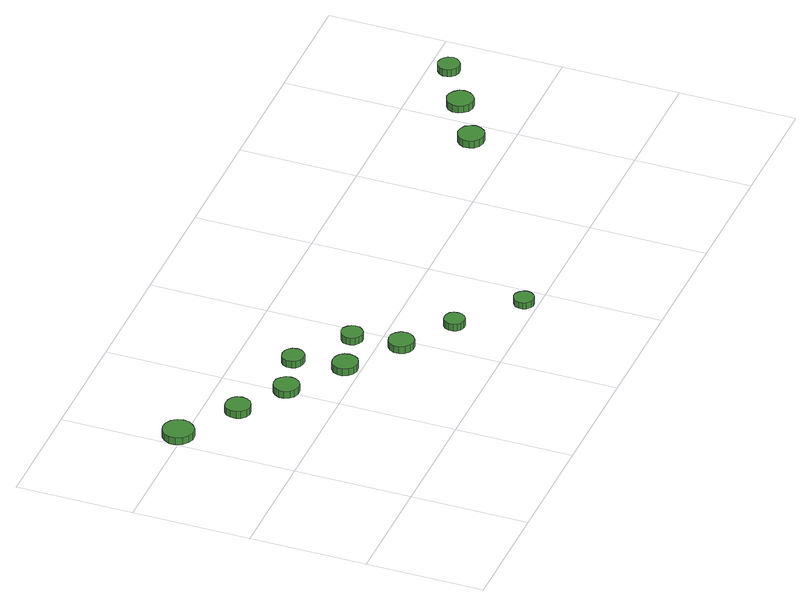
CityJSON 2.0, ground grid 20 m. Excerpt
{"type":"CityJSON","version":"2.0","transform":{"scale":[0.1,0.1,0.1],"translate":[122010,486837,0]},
"CityObjects":{
"tree1":{"type":"SolitaryVegetationObject","attributes":{"function":"something"},"geometry":[{"type":"MultiSurface","lod":"1","boundaries":[[[0,1,2,3,4,5,6,7,8,9,10,11,12,13,14]],[[15,16,17,18,19,20,21,22,23,24,25,26,27,28,29]],[[0,29,28,1]],[[1,28,27,2]],[[2,27,26,3]],[[3,26,25,4]],[[4,25,24,5]],[[5,24,23,6]],[[6,23,22,7]],[[7,22,21,8]],[[8,21,20,9]],[[9,20,19,10]],[[10,19,18,11]],[[11,18,17,12]],[[12,17,16,13]],[[13,16,15,14]],[[14,15,29,0]]]}]},
"tree2":{"type":"SolitaryVegetationObject","attributes":{"function":"something"},"geometry":[{"type":"MultiSurface","lod":"1","boundaries":[[[30,31,32,33,34,35,36,37,38,39,40,41,42,43,44]],[[45,46,47,48,49,50,51,52,53,54,55,56,57,58,59]],[[30,59,58,31]],[[31,58,57,32]],[[32,57,56,33]],[[33,56,55,34]],[[34,55,54,35]],[[35,54,53,36]],[[36,53,52,37]],[[37,52,51,38]],[[38,51,50,39]],[[39,50,49,40]],[[40,49,48,41]],[[41,48,47,42]],[[42,47,46,43]],[[43,46,45,44]],[[44,45,59,30]]]}]},
"tree3":{"type":"SolitaryVegetationObject","attributes":{"function":"something"},"geometry":[{"type":"MultiSurface","lod":"1","boundaries":[[[60,61,62,63,64,65,66,67,68,69,70,71,72,73,74]],[[75,76,77,78,79,80,81,82,83,84,85,86,87,88,89]],[[60,89,88,61]],[[61,88,87,62]],[[62,87,86,63]],[[63,86,85,64]],[[64,85,84,65]],[[65,84,83,66]],[[66,83,82,67]],[[67,82,81,68]],[[68,81,80,69]],[[69,80,79,70]],[[70,79,78,71]],[[71,78,77,72]],[[72,77,76,73]],[[73,76,75,74]],[[74,75,89,60]]]}]},
"tree4":{"type":"SolitaryVegetationObject","attributes":{"function":"something"},"geometry":[{"type":"MultiSurface","lod":"1","boundaries":[[[90,91,92,93,94,95,96,97,98,99,100,101,102,103,104]],[[105,106,107,108,109,110,111,112,113,114,115,116,117,118,119]],[[90,119,118,91]],[[91,118,117,92]],[[92,117,116,93]],[[93,116,115,94]],[[94,115,114,95]],[[95,114,113,96]],[[96,113,112,97]],[[97,112,111,98]],[[98,111,110,99]],[[99,110,109,100]],[[100,109,108,101]],[[101,108,107,102]],[[102,107,106,103]],[[103,106,105,104]],[[104,105,119,90]]]}]},
"tree5":{"type":"SolitaryVegetationObject","attributes":{"function":"something"},"geometry":[{"type":"MultiSurface","lod":"1","boundaries":[[[120,121,122,123,124,125,126,127,128,129,130,131,132,133,134]],[[135,136,137,138,139,140,141,142,143,144,145,146,147,148,149]],[[120,149,148,121]],[[121,148,147,122]],[[122,147,146,123]],[[123,146,145,124]],[[124,145,144,125]],[[125,144,143,126]],[[126,143,142,127]],[[127,142,141,128]],[[128,141,140,129]],[[129,140,139,130]],[[130,139,138,131]],[[131,138,137,132]],[[132,137,136,133]],[[133,136,135,134]],[[134,135,149,120]]]}]},
"tree6":{"type":"SolitaryVegetationObject","attributes":{"function":"something"},"geometry":[{"type":"MultiSurface","lod":"1","boundaries":[[[150,151,152,153,154,155,156,157,158,159,160,161,162,163,164]],[[165,166,167,168,169,170,171,172,173,174,175,176,177,178,179]],[[150,179,178,151]],[[151,178,177,152]],[[152,177,176,153]],[[153,176,175,154]],[[154,175,174,155]],[[155,174,173,156]],[[156,173,172,157]],[[157,172,171,158]],[[158,171,170,159]],[[159,170,169,160]],[[160,169,168,161]],[[161,168,167,162]],[[162,167,166,163]],[[163,166,165,164]],[[164,165,179,150]]]}]},
"tree7":{"type":"SolitaryVegetationObject","attributes":{"function":"something"},"geometry":[{"type":"MultiSurface","lod":"1","boundaries":[[[180,181,182,183,184,185,186,187,188,189,190,191,192,193,194]],[[195,196,197,198,199,200,201,202,203,204,205,206,207,208,209]],[[180,209,208,181]],[[181,208,207,182]],[[182,207,206,183]],[[183,206,205,184]],[[184,205,204,185]],[[185,204,203,186]],[[186,203,202,187]],[[187,202,201,188]],[[188,201,200,189]],[[189,200,199,190]],[[190,199,198,191]],[[191,198,197,192]],[[192,197,196,193]],[[193,196,195,194]],[[194,195,209,180]]]}]},
"tree8":{"type":"SolitaryVegetationObject","attributes":{"function":"something"},"geometry":[{"type":"MultiSurface","lod":"1","boundaries":[[[210,211,212,213,214,215,216,217,218,219,220,221,222,223,224]],[[225,226,227,228,229,230,231,232,233,234,235,236,237,238,239]],[[210,239,238,211]],[[211,238,237,212]],[[212,237,236,213]],[[213,236,235,214]],[[214,235,234,215]],[[215,234,233,216]],[[216,233,232,217]],[[217,232,231,218]],[[218,231,230,219]],[[219,230,229,220]],[[220,229,228,221]],[[221,228,227,222]],[[222,227,226,223]],[[223,226,225,224]],[[224,225,239,210]]]}]},
"tree9":{"type":"SolitaryVegetationObject","attributes":{"function":"something"},"geometry":[{"type":"MultiSurface","lod":"1","boundaries":[[[240,241,242,243,244,245,246,247,248,249,250,251,252,253,254]],[[255,256,257,258,259,260,261,262,263,264,265,266,267,268,269]],[[240,269,268,241]],[[241,268,267,242]],[[242,267,266,243]],[[243,266,265,244]],[[244,265,264,245]],[[245,264,263,246]],[[246,263,262,247]],[[247,262,261,248]],[[248,261,260,249]],[[249,260,259,250]],[[250,259,258,251]],[[251,258,257,252]],[[252,257,256,253]],[[253,256,255,254]],[[254,255,269,240]]]}]},
"tree10":{"type":"SolitaryVegetationObject","attributes":{"function":"something"},"geometry":[{"type":"MultiSurface","lod":"1","boundaries":[[[270,271,272,273,274,275,276,277,278,279,280,281,282,283,284]],[[285,286,287,288,289,290,291,292,293,294,295,296,297,298,299]],[[270,299,298,271]],[[271,298,297,272]],[[272,297,296,273]],[[273,296,295,274]],[[274,295,294,275]],[[275,294,293,276]],[[276,293,292,277]],[[277,292,291,278]],[[278,291,290,279]],[[279,290,289,280]],[[280,289,288,281]],[[281,288,287,282]],[[282,287,286,283]],[[283,286,285,284]],[[284,285,299,270]]]}]},
"tree11":{"type":"SolitaryVegetationObject","attributes":{"function":"something"},"geometry":[{"type":"MultiSurface","lod":"1","boundaries":[[[300,301,302,303,304,305,306,307,308,309,310,311,312,313,314]],[[315,316,317,318,319,320,321,322,323,324,325,326,327,328,329]],[[300,329,328,301]],[[301,328,327,302]],[[302,327,326,303]],[[303,326,325,304]],[[304,325,324,305]],[[305,324,323,306]],[[306,323,322,307]],[[307,322,321,308]],[[308,321,320,309]],[[309,320,319,310]],[[310,319,318,311]],[[311,318,317,312]],[[312,317,316,313]],[[313,316,315,314]],[[314,315,329,300]]]}]},
"tree12":{"type":"SolitaryVegetationObject","attributes":{"function":"something"},"geometry":[{"type":"MultiSurface","lod":"1","boundaries":[[[330,331,332,333,334,335,336,337,338,339,340,341,342,343,344]],[[345,346,347,348,349,350,351,352,353,354,355,356,357,358,359]],[[330,359,358,331]],[[331,358,357,332]],[[332,357,356,333]],[[333,356,355,334]],[[334,355,354,335]],[[335,354,353,336]],[[336,353,352,337]],[[337,352,351,338]],[[338,351,350,339]],[[339,350,349,340]],[[340,349,348,341]],[[341,348,347,342]],[[342,347,346,343]],[[343,346,345,344]],[[344,345,359,330]]]}]}
},
"vertices":[
[52,409,22],[50,420,22],[43,429,22],[34,434,22],[23,435,22],[13,432,22],[5,425,22],[0,415,22],[0,404,22],[5,394,22],[13,387,22],[23,383,22],[34,384,22],[43,390,22],[50,399,22],[50,399,9],[43,390,9],[34,384,9],[23,383,9],[13,387,9],[5,394,9],[0,404,9],[0,415,9],[5,425,9],[13,432,9],[23,435,9],[34,434,9],[43,429,9],[50,420,9],[52,409,9],
[145,344,22],[143,353,22],[138,360,22],[130,364,22],[121,365,22],[113,363,22],[106,357,22],[103,349,22],[103,340,22],[106,332,22],[113,326,22],[121,323,22],[130,324,22],[138,328,22],[143,335,22],[143,335,9],[138,328,9],[130,324,9],[121,323,9],[113,326,9],[106,332,9],[103,340,9],[103,349,9],[106,357,9],[113,363,9],[121,365,9],[130,364,9],[138,360,9],[143,353,9],[145,344,9],
[223,291,23],[222,300,23],[216,307,23],[209,312,23],[200,313,23],[191,310,23],[185,304,23],[181,296,23],[181,287,23],[185,279,23],[191,273,23],[200,270,23],[209,271,23],[216,275,23],[222,283,23],[222,283,10],[216,275,10],[209,271,10],[200,270,10],[191,273,10],[185,279,10],[181,287,10],[181,296,10],[185,304,10],[191,310,10],[200,313,10],[209,312,10],[216,307,10],[222,300,10],[223,291,10],
[316,226,23],[314,235,23],[309,242,23],[301,246,23],[292,247,23],[284,245,23],[277,239,23],[273,231,23],[273,222,23],[277,214,23],[284,208,23],[292,205,23],[301,206,23],[309,210,23],[314,217,23],[314,217,10],[309,210,10],[301,206,10],[292,205,10],[284,208,10],[277,214,10],[273,222,10],[273,231,10],[277,239,10],[284,245,10],[292,247,10],[301,246,10],[309,242,10],[314,235,10],[316,226,10],
[302,311,22],[300,318,22],[296,324,22],[289,328,22],[281,329,22],[274,327,22],[268,322,22],[265,315,22],[265,307,22],[268,300,22],[274,295,22],[281,293,22],[289,293,22],[296,297,22],[300,303,22],[300,303,9],[296,297,9],[289,293,9],[281,293,9],[274,295,9],[268,300,9],[265,307,9],[265,315,9],[268,322,9],[274,327,9],[281,329,9],[289,328,9],[296,324,9],[300,318,9],[302,311,9],
[406,164,22],[405,173,22],[399,180,22],[392,185,22],[383,186,22],[375,183,22],[368,177,22],[364,169,22],[364,160,22],[368,152,22],[375,146,22],[383,143,22],[392,144,22],[399,149,22],[405,156,22],[405,156,9],[399,149,9],[392,144,9],[383,143,9],[375,146,9],[368,152,9],[364,160,9],[364,169,9],[368,177,9],[375,183,9],[383,186,9],[392,185,9],[399,180,9],[405,173,9],[406,164,9],
[394,246,22],[393,253,22],[388,259,22],[382,263,22],[374,264,22],[367,261,22],[361,256,22],[358,249,22],[358,242,22],[361,235,22],[367,230,22],[374,227,22],[382,228,22],[388,232,22],[393,238,22],[393,238,9],[388,232,9],[382,228,9],[374,227,9],[367,230,9],[361,235,9],[358,242,9],[358,249,9],[361,256,9],[367,261,9],[374,264,9],[382,263,9],[388,259,9],[393,253,9],[394,246,9],
[487,106,22],[486,113,22],[482,119,22],[475,122,22],[468,123,22],[461,121,22],[456,116,22],[453,110,22],[453,102,22],[456,96,22],[461,91,22],[468,89,22],[475,89,22],[482,93,22],[486,99,22],[486,99,9],[482,93,9],[475,89,9],[468,89,9],[461,91,9],[456,96,9],[453,102,9],[453,110,9],[456,116,9],[461,121,9],[468,123,9],[475,122,9],[482,119,9],[486,113,9],[487,106,9],
[581,23,23],[579,30,23],[575,35,23],[569,39,23],[562,40,23],[556,38,23],[550,33,23],[548,26,23],[548,19,23],[550,13,23],[556,8,23],[562,6,23],[569,7,23],[575,10,23],[579,16,23],[579,16,11],[575,10,11],[569,7,11],[562,6,11],[556,8,11],[550,13,11],[548,19,11],[548,26,11],[550,33,11],[556,38,11],[562,40,11],[569,39,11],[575,35,11],[579,30,11],[581,23,11],
[980,264,23],[978,273,23],[972,281,23],[964,285,23],[955,286,23],[946,283,23],[939,277,23],[935,269,23],[935,259,23],[939,251,23],[946,245,23],[955,242,23],[964,243,23],[972,247,23],[978,255,23],[978,255,10],[972,247,10],[964,243,10],[955,242,10],[946,245,10],[939,251,10],[935,259,10],[935,269,10],[939,277,10],[946,283,10],[955,286,10],[964,285,10],[972,281,10],[978,273,10],[980,264,10],
[1066,316,22],[1064,325,22],[1058,332,22],[1050,337,22],[1041,338,22],[1032,335,22],[1025,329,22],[1021,320,22],[1021,311,22],[1025,303,22],[1032,296,22],[1041,293,22],[1050,294,22],[1058,299,22],[1064,307,22],[1064,307,9],[1058,299,9],[1050,294,9],[1041,293,9],[1032,296,9],[1025,303,9],[1021,311,9],[1021,320,9],[1025,329,9],[1032,335,9],[1041,338,9],[1050,337,9],[1058,332,9],[1064,325,9],[1066,316,9],
[1147,367,21],[1145,375,21],[1140,381,21],[1134,385,21],[1126,386,21],[1119,383,21],[1113,378,21],[1110,371,21],[1110,364,21],[1113,357,21],[1119,352,21],[1126,349,21],[1134,350,21],[1140,354,21],[1145,360,21],[1145,360,8],[1140,354,8],[1134,350,8],[1126,349,8],[1119,352,8],[1113,357,8],[1110,364,8],[1110,371,8],[1113,378,8],[1119,383,8],[1126,386,8],[1134,385,8],[1140,381,8],[1145,375,8],[1147,367,8]
]}
